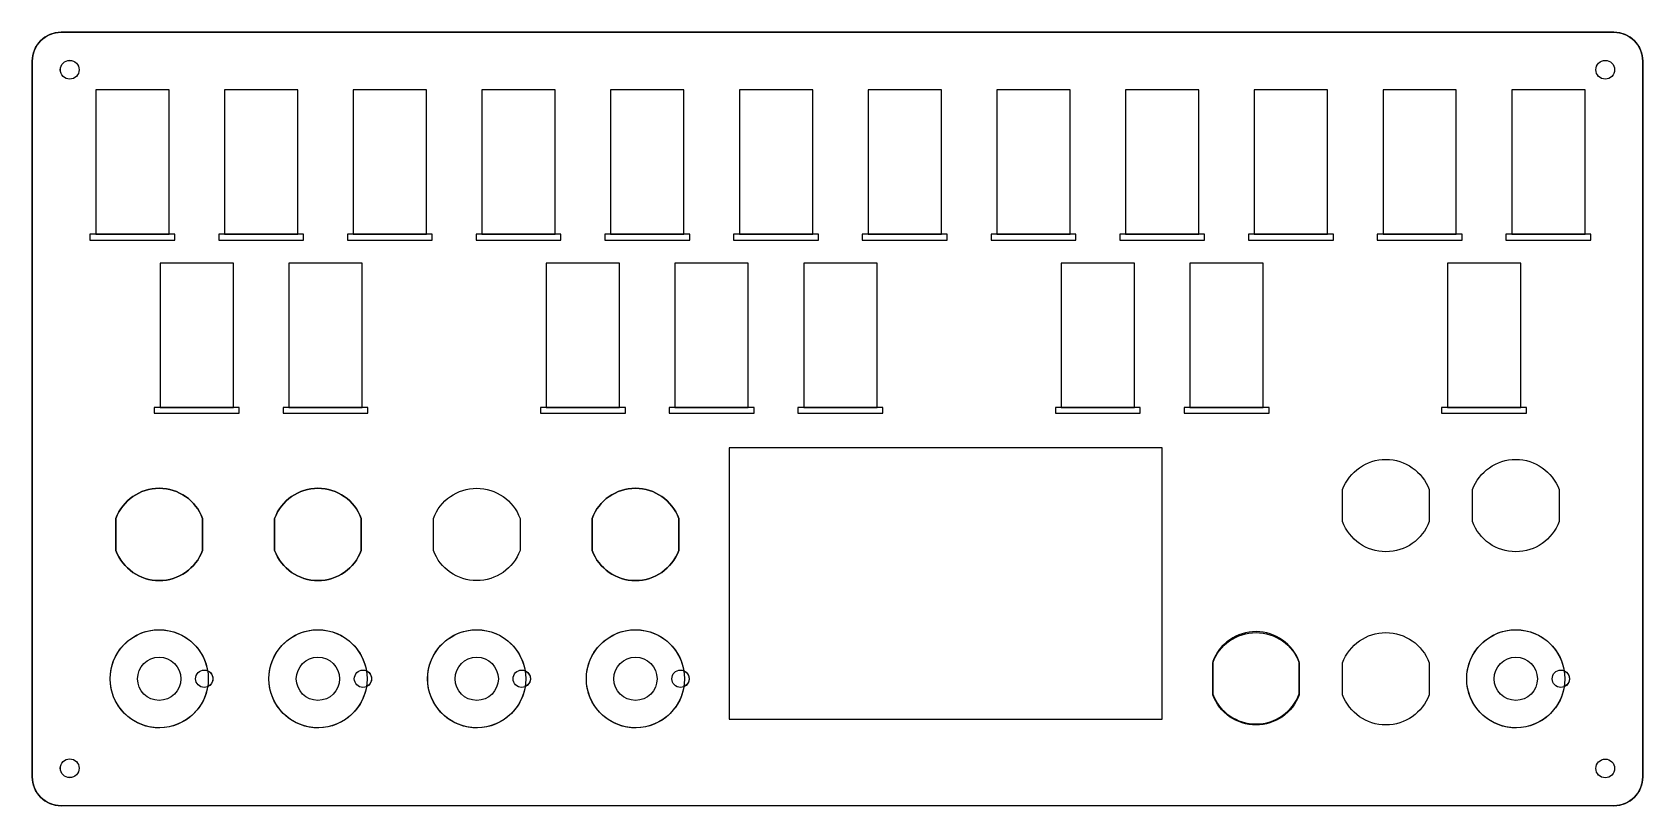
# Model space of a CAD drawing. Header units: millimetres. Extents: x -140 to 140, y -70 to 64.
import ezdxf

# ---------------------------------------------------------------- set-up
doc = ezdxf.new("R2010")
doc.units = ezdxf.units.MM
doc.layers.get('0').update_dxf_attribs({"linetype": 'CONTINUOUS'})

msp = doc.modelspace()

# ---------------------------------------------------------------- linework, layer by layer
for p, q in [((134.5, 64.5), (-134.5, 64.5)), ((-139.5, 59.5), (-139.5, -64.5)), ((139.5, -64.5), (139.5, 59.5)), ((134.5, -69.5), (-134.5, -69.5))]:
    msp.add_line(p, q)
for points in [[(-139.5, 59.5, -0.414214), (-134.5, 64.5), (134.5, 64.5, -0.414214), (139.5, 59.5), (139.5, -64.5, -0.414214), (134.5, -69.5), (-134.5, -69.5, -0.414214), (-139.5, -64.5)], [(87.5, -14.72, -0.695482), (102.5, -14.72), (102.5, -20.28, -0.695482), (87.5, -20.28)], [(102.5, -20.28, -0.695482), (87.5, -20.28), (87.5, -14.72, -0.695482), (102.5, -14.72)], [(125, -20.28, -0.695482), (110, -20.28), (110, -14.72, -0.695482), (125, -14.72)], [(125, -20.28, -0.695482), (110, -20.28), (110, -14.72, -0.695482), (125, -14.72)], [(-110, -25.28), (-110, -19.72, 0.695482), (-125, -19.72), (-125, -25.28, 0.695482)], [(-110, -25.28, -0.695482), (-125, -25.28), (-125, -19.72, -0.695482), (-110, -19.72)], [(-97.5, -19.72), (-97.5, -25.28, 0.695482), (-82.5, -25.28), (-82.5, -19.72, 0.695482)], [(-82.5, -19.72), (-82.5, -25.28, -0.695482), (-97.5, -25.28), (-97.5, -19.72, -0.695482)], [(-70, -19.72, -0.695482), (-55, -19.72), (-55, -25.28, -0.695482), (-70, -25.28)], [(-55, -19.72), (-55, -25.28, -0.695482), (-70, -25.28), (-70, -19.72, -0.695482)], [(-42.5, -19.72), (-42.5, -25.28, 0.695482), (-27.5, -25.28), (-27.5, -19.72, 0.695482)], [(-27.5, -25.28, -0.695482), (-42.5, -25.28), (-42.5, -19.72, -0.695482), (-27.5, -19.72)], [(-109.11, -48.88, -12.234452), (-109.11, -46.12, -0.661322)], [(-81.61, -48.88, -12.234452), (-81.61, -46.12, -0.661322)], [(-54.11, -48.88, -12.234452), (-54.11, -46.12, -0.661322)], [(-26.61, -48.88, -12.234452), (-26.61, -46.12, -0.661322)], [(125.89, -48.88, -12.234452), (125.89, -46.12, -0.661322)], [(65, -44.51), (65, -50.15, 0.695507), (80, -50.08), (80, -44.58, 0.695507)], [(65, -44.72, -0.695482), (80, -44.72), (80, -50.28, -0.695482), (65, -50.28)], [(87.5, -44.72, -0.695482), (102.5, -44.72), (102.5, -50.28, -0.695482), (87.5, -50.28)], [(87.5, -44.72, -0.695482), (102.5, -44.72), (102.5, -50.28, -0.695482), (87.5, -50.28)]]:
    msp.add_lwpolyline(points, format="xyb", close=True)
for points in [[(-114.8, 29.5), (-115.8, 29.5), (-115.8, 54.5), (-128.5, 54.5), (-128.5, 29.5), (-129.5, 29.5), (-129.5, 28.5), (-114.8, 28.5)], [(-128.5, 29.5), (-115.8, 29.5), (-115.8, 54.5), (-128.5, 54.5)], [(-92.5, 29.5), (-93.5, 29.5), (-93.5, 54.5), (-106.2, 54.5), (-106.2, 29.5), (-107.2, 29.5), (-107.2, 28.5), (-92.5, 28.5)], [(-106.2, 29.5), (-93.5, 29.5), (-93.5, 54.5), (-106.2, 54.5)], [(-83.9, 29.5), (-84.9, 29.5), (-84.9, 28.5), (-70.2, 28.5), (-70.2, 29.5), (-71.2, 29.5), (-71.2, 54.5), (-83.9, 54.5)], [(-83.9, 29.5), (-71.2, 29.5), (-71.2, 54.5), (-83.9, 54.5)], [(-47.9, 29.5), (-48.9, 29.5), (-48.9, 54.5), (-61.6, 54.5), (-61.6, 29.5), (-62.6, 29.5), (-62.6, 28.5), (-47.9, 28.5)], [(-61.6, 29.5), (-48.9, 29.5), (-48.9, 54.5), (-61.6, 54.5)], [(-25.6, 29.5), (-26.6, 29.5), (-26.6, 54.5), (-39.3, 54.5), (-39.3, 29.5), (-40.3, 29.5), (-40.3, 28.5), (-25.6, 28.5)], [(-39.3, 29.5), (-26.6, 29.5), (-26.6, 54.5), (-39.3, 54.5)], [(-3.3, 29.5), (-4.3, 29.5), (-4.3, 54.5), (-17, 54.5), (-17, 29.5), (-18, 29.5), (-18, 28.5), (-3.3, 28.5)], [(-17, 29.5), (-4.3, 29.5), (-4.3, 54.5), (-17, 54.5)], [(19, 29.5), (18, 29.5), (18, 54.5), (5.3, 54.5), (5.3, 29.5), (4.3, 29.5), (4.3, 28.5), (19, 28.5)], [(5.3, 29.5), (18, 29.5), (18, 54.5), (5.3, 54.5)], [(27.6, 29.5), (26.6, 29.5), (26.6, 28.5), (41.3, 28.5), (41.3, 29.5), (40.3, 29.5), (40.3, 54.5), (27.6, 54.5)], [(27.6, 29.5), (40.3, 29.5), (40.3, 54.5), (27.6, 54.5)], [(63.6, 29.5), (62.6, 29.5), (62.6, 54.5), (49.9, 54.5), (49.9, 29.5), (48.9, 29.5), (48.9, 28.5), (63.6, 28.5)], [(49.9, 29.5), (62.6, 29.5), (62.6, 54.5), (49.9, 54.5)], [(72.2, 29.5), (71.2, 29.5), (71.2, 28.5), (85.9, 28.5), (85.9, 29.5), (84.9, 29.5), (84.9, 54.5), (72.2, 54.5)], [(72.2, 29.5), (84.9, 29.5), (84.9, 54.5), (72.2, 54.5)], [(94.5, 29.5), (93.5, 29.5), (93.5, 28.5), (108.2, 28.5), (108.2, 29.5), (107.2, 29.5), (107.2, 54.5), (94.5, 54.5)], [(94.5, 29.5), (107.2, 29.5), (107.2, 54.5), (94.5, 54.5)], [(116.8, 29.5), (115.8, 29.5), (115.8, 28.5), (130.5, 28.5), (130.5, 29.5), (129.5, 29.5), (129.5, 54.5), (116.8, 54.5)], [(116.8, 29.5), (129.5, 29.5), (129.5, 54.5), (116.8, 54.5)], [(-129.5, 28.5), (-114.8, 28.5), (-114.8, 29.5), (-129.5, 29.5)], [(-107.2, 28.5), (-92.5, 28.5), (-92.5, 29.5), (-107.2, 29.5)], [(-84.9, 28.5), (-70.2, 28.5), (-70.2, 29.5), (-84.9, 29.5)], [(-62.6, 28.5), (-47.9, 28.5), (-47.9, 29.5), (-62.6, 29.5)], [(-40.3, 28.5), (-25.6, 28.5), (-25.6, 29.5), (-40.3, 29.5)], [(-18, 28.5), (-3.3, 28.5), (-3.3, 29.5), (-18, 29.5)], [(4.3, 28.5), (19, 28.5), (19, 29.5), (4.3, 29.5)], [(26.6, 28.5), (41.3, 28.5), (41.3, 29.5), (26.6, 29.5)], [(48.9, 28.5), (63.6, 28.5), (63.6, 29.5), (48.9, 29.5)], [(71.2, 28.5), (85.9, 28.5), (85.9, 29.5), (71.2, 29.5)], [(93.5, 28.5), (108.2, 28.5), (108.2, 29.5), (93.5, 29.5)], [(115.8, 28.5), (130.5, 28.5), (130.5, 29.5), (115.8, 29.5)], [(-103.65, -0.5), (-104.65, -0.5), (-104.65, 24.5), (-117.35, 24.5), (-117.35, -0.5), (-118.35, -0.5), (-118.35, -1.5), (-103.65, -1.5)], [(-117.35, -0.5), (-104.65, -0.5), (-104.65, 24.5), (-117.35, 24.5)], [(-95.05, -0.5), (-96.05, -0.5), (-96.05, -1.5), (-81.35, -1.5), (-81.35, -0.5), (-82.35, -0.5), (-82.35, 24.5), (-95.05, 24.5)], [(-95.05, -0.5), (-82.35, -0.5), (-82.35, 24.5), (-95.05, 24.5)], [(-50.45, -0.5), (-51.45, -0.5), (-51.45, -1.5), (-36.75, -1.5), (-36.75, -0.5), (-37.75, -0.5), (-37.75, 24.5), (-50.45, 24.5)], [(-50.45, -0.5), (-37.75, -0.5), (-37.75, 24.5), (-50.45, 24.5)], [(-14.45, -0.5), (-15.45, -0.5), (-15.45, 24.5), (-28.15, 24.5), (-28.15, -0.5), (-29.15, -0.5), (-29.15, -1.5), (-14.45, -1.5)], [(-28.15, -0.5), (-15.45, -0.5), (-15.45, 24.5), (-28.15, 24.5)], [(-5.85, -0.5), (-6.85, -0.5), (-6.85, -1.5), (7.85, -1.5), (7.85, -0.5), (6.85, -0.5), (6.85, 24.5), (-5.85, 24.5)], [(-5.85, -0.5), (6.85, -0.5), (6.85, 24.5), (-5.85, 24.5)], [(38.75, -0.5), (37.75, -0.5), (37.75, -1.5), (52.45, -1.5), (52.45, -0.5), (51.45, -0.5), (51.45, 24.5), (38.75, 24.5)], [(38.75, -0.5), (51.45, -0.5), (51.45, 24.5), (38.75, 24.5)], [(74.75, -0.5), (73.75, -0.5), (73.75, 24.5), (61.05, 24.5), (61.05, -0.5), (60.05, -0.5), (60.05, -1.5), (74.75, -1.5)], [(61.05, -0.5), (73.75, -0.5), (73.75, 24.5), (61.05, 24.5)], [(105.65, -0.5), (104.65, -0.5), (104.65, -1.5), (119.35, -1.5), (119.35, -0.5), (118.35, -0.5), (118.35, 24.5), (105.65, 24.5)], [(105.65, -0.5), (118.35, -0.5), (118.35, 24.5), (105.65, 24.5)], [(-118.35, -1.5), (-103.65, -1.5), (-103.65, -0.5), (-118.35, -0.5)], [(-96.05, -1.5), (-81.35, -1.5), (-81.35, -0.5), (-96.05, -0.5)], [(-51.45, -1.5), (-36.75, -1.5), (-36.75, -0.5), (-51.45, -0.5)], [(-29.15, -1.5), (-14.45, -1.5), (-14.45, -0.5), (-29.15, -0.5)], [(-6.85, -1.5), (7.85, -1.5), (7.85, -0.5), (-6.85, -0.5)], [(37.75, -1.5), (52.45, -1.5), (52.45, -0.5), (37.75, -0.5)], [(60.05, -1.5), (74.75, -1.5), (74.75, -0.5), (60.05, -0.5)], [(104.65, -1.5), (119.35, -1.5), (119.35, -0.5), (104.65, -0.5)], [(-18.75, -54.5), (56.25, -54.5), (56.25, -7.5), (-18.75, -7.5)], [(-18.75, -54.5), (56.25, -54.5), (56.25, -7.5), (-18.75, -7.5)]]:
    msp.add_lwpolyline(points, close=True)
for centre, radius in [((-133, 58), 1.62), ((-133, 58), 1.63), ((133, 58), 1.62), ((133, 58), 1.62), ((-117.5, -47.5), 8.5), ((-90, -47.5), 8.5), ((-62.5, -47.5), 8.5), ((-35, -47.5), 8.5), ((117.5, -47.5), 8.5), ((-117.5, -47.5), 3.75), ((-90, -47.5), 3.75), ((-62.5, -47.5), 3.75), ((-35, -47.5), 3.75), ((117.5, -47.5), 3.75), ((-109.7, -47.5), 1.5), ((-82.2, -47.5), 1.5), ((-54.7, -47.5), 1.5), ((-27.2, -47.5), 1.5), ((125.3, -47.5), 1.5), ((-133, -63), 1.63), ((-133, -63), 1.62), ((133, -63.03), 1.62), ((133, -63.03), 1.62)]:
    msp.add_circle(centre, radius)
for centre, start, end in [((-134.5, 59.5), 90, 180), ((134.5, 59.5), 0, 90), ((-134.5, -64.5), 180, 270), ((134.5, -64.5), -90, 0)]:
    msp.add_arc(centre, 5, start, end)

doc.saveas('drawing.dxf')
